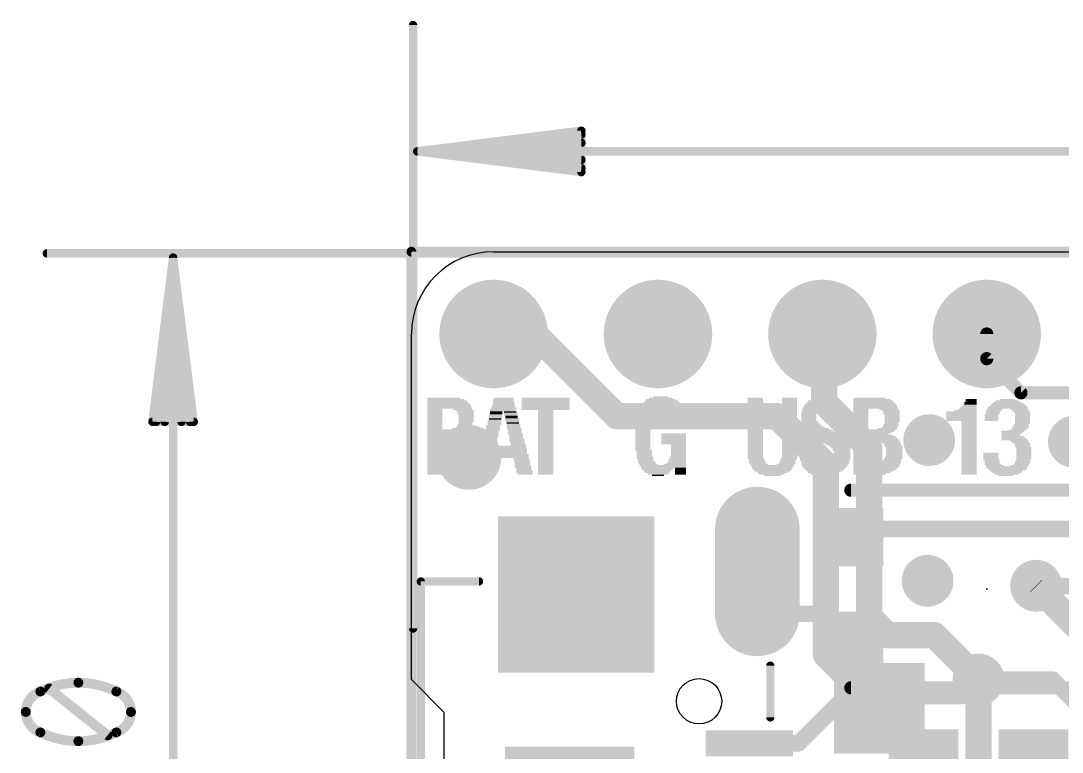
# Model space of a CAD drawing. Extents: x -6 to 40.4, y -4.9 to 21.7.
# Drawn here: x -6.04 to 10.06, y 10.05 to 21.34 of the extents above; entities that cross this region are included whole.
import ezdxf

# ---------------------------------------------------------------- set-up
doc = ezdxf.new("R2010")
doc.units = 0
for name, color, linetype in [('1', 12, 'CONTINUOUS'), ('16', 5, 'CONTINUOUS'), ('17', 110, 'CONTINUOUS'), ('18', 110, 'CONTINUOUS'), ('20', 4, 'CONTINUOUS'), ('200', 132, 'CONTINUOUS'), ('21', 40, 'CONTINUOUS'), ('23', 40, 'CONTINUOUS'), ('47', 253, 'CONTINUOUS')]:
    doc.layers.add(name, color=color, linetype=linetype)

# ---------------------------------------------------------------- blocks, each defined once
blk = doc.blocks.new('RECT')
blk.add_solid([(-0.5, -0.5), (0.5, -0.5), (-0.5, 0.5), (0.5, 0.5)])
blk = doc.blocks.new('PIE')
at = {"const_width": 0.5}
blk.add_lwpolyline([(0, -0.25, 1), (0, 0.25, 1), (0, -0.25)], format="xyb", dxfattribs=at)
blk = doc.blocks.new('ROUNDP')
at = {"const_width": 0.5}
blk.add_lwpolyline([(0, -0.25, 1), (0, 0.25, 1), (0, -0.25)], format="xyb", dxfattribs=at)
blk = doc.blocks.new('OFFSETP100')
at = {"const_width": 1}
blk.add_lwpolyline([(0, 0), (1, 0)], dxfattribs=at)
at = {"const_width": 0.5}
for points in [[(0, 0.25, 1), (0, -0.25)], [(1, -0.25, 1), (1, 0.25)]]:
    blk.add_lwpolyline(points, format="xyb", dxfattribs=at)
blk = doc.blocks.new('SQUAREP')
blk.add_solid([(-0.5, -0.5), (0.5, -0.5), (-0.5, 0.5), (0.5, 0.5)])
blk = doc.blocks.new('ROUNDV')
at = {"const_width": 0.5}
blk.add_lwpolyline([(0, -0.25, 1), (0, 0.25, 1), (0, -0.25)], format="xyb", dxfattribs=at)

msp = doc.modelspace()

# ---------------------------------------------------------------- linework, layer by layer
at = {"layer": '1'}
for points, const_width in [([(31.623, 17.78), (0, 17.78)], 0.1524), ([(0, 17.78), (0, 0)], 0.1524), ([(6.84, 13.373), (6.967, 13.5)], 0.254), ([(10.813, 13.5), (6.967, 13.5)], 0.254), ([(9.6576, 12.6182), (9.652, 12.6238)], 0.254), ([(11.5163, 12.6182), (9.6576, 12.6182)], 0.254), ([(6.423, 12.19), (5.345, 12.19)], 0.254), ([(6.84, 11.773), (6.423, 12.19)], 0.254), ([(8.763, 11.176), (8.509, 10.922)], 0.254), ([(9.906, 11.176), (8.763, 11.176)], 0.254), ([(10.5918, 10.4902), (9.906, 11.176)], 0.254), ([(5.982, 10.19), (6.714, 10.922)], 0.254), ([(8.509, 10.922), (6.714, 10.922)], 0.254), ([(5.22, 10.19), (5.982, 10.19)], 0.254)]:
    msp.add_lwpolyline(points, dxfattribs=dict(at, const_width=const_width))
for points, const_width in [([(0, 17.8181, 1), (0, 17.7419)], 0.0762), ([(0.0381, 17.78, 1), (-0.0381, 17.78)], 0.0762), ([(6.967, 13.5635, 1), (6.967, 13.4365)], 0.127), ([(7.0119, 13.4551, 1), (6.9221, 13.5449)], 0.127), ([(6.7951, 13.4179, 1), (6.8849, 13.3281)], 0.127), ([(9.6969, 12.6687, 1), (9.6071, 12.5789)], 0.127), ([(9.6576, 12.6817, 1), (9.6576, 12.5547)], 0.127), ([(9.6127, 12.5733, 1), (9.7025, 12.6631)], 0.127), ([(5.345, 12.2535, 1), (5.345, 12.1265)], 0.127), ([(6.4679, 12.2349, 1), (6.3781, 12.1451)], 0.127), ([(6.423, 12.1265, 1), (6.423, 12.2535)], 0.127), ([(6.7951, 11.7281, 1), (6.8849, 11.8179)], 0.127), ([(8.763, 11.2395, 1), (8.763, 11.1125)], 0.127), ([(8.8079, 11.1311, 1), (8.7181, 11.2209)], 0.127), ([(9.9509, 11.2209, 1), (9.8611, 11.1311)], 0.127), ([(9.906, 11.1125, 1), (9.906, 11.2395)], 0.127), ([(6.714, 10.9855, 1), (6.714, 10.8585)], 0.127), ([(6.7589, 10.8771, 1), (6.6691, 10.9669)], 0.127), ([(8.4641, 10.9669, 1), (8.5539, 10.8771)], 0.127), ([(8.509, 10.8585, 1), (8.509, 10.9855)], 0.127), ([(5.22, 10.2535, 1), (5.22, 10.1265)], 0.127), ([(5.9371, 10.2349, 1), (6.0269, 10.1451)], 0.127), ([(5.982, 10.1265, 1), (5.982, 10.2535)], 0.127)]:
    msp.add_lwpolyline(points, format="xyb", dxfattribs=dict(at, const_width=const_width))
at = {"layer": '16'}
for points, const_width in [([(31.623, 17.78), (0, 17.78)], 0.1524), ([(0, 17.78), (0, 0)], 0.1524), ([(1.27, 16.51), (1.905, 16.51)], 0.4064), ([(3.175, 15.24), (1.905, 16.51)], 0.4064), ([(6.3754, 16.4846), (6.3754, 15.4559)], 0.4064), ([(6.35, 16.51), (6.3754, 16.4846)], 0.254), ([(8.89, 16.129), (8.89, 16.51)], 0.2032), ([(9.417, 15.602), (8.89, 16.129)], 0.2032), ([(7.0739, 14.7574), (6.3754, 15.4559)], 0.4064), ([(10.6954, 15.602), (9.417, 15.602)], 0.2032), ([(5.6515, 15.24), (3.175, 15.24)], 0.4064), ([(6.405, 14.4865), (5.6515, 15.24)], 0.4064), ([(7.0739, 14.7574), (7.0739, 12.1412)], 0.4064), ([(6.405, 14.4865), (6.405, 11.557)], 0.4064), ([(9.652, 12.6238), (10.795, 11.4808)], 0.4064), ([(7.3533, 11.8618), (7.0739, 12.1412)], 0.4064), ([(8.0772, 11.8618), (7.3533, 11.8618)], 0.4064), ([(8.763, 11.176), (8.0772, 11.8618)], 0.4064), ([(6.405, 11.557), (7.2305, 10.7315)], 0.4064), ([(8.763, 11.176), (8.763, 9.8425)], 0.4064)]:
    msp.add_lwpolyline(points, dxfattribs=dict(at, const_width=const_width))
for points, const_width in [([(0, 17.8181, 1), (0, 17.7419)], 0.0762), ([(0.0381, 17.78, 1), (-0.0381, 17.78)], 0.0762), ([(1.27, 16.6116, 1), (1.27, 16.4084)], 0.2032), ([(1.9768, 16.5818, 1), (1.8332, 16.4382)], 0.2032), ([(1.905, 16.4084, 1), (1.905, 16.6116)], 0.2032), ([(6.477, 16.4846, 1), (6.2738, 16.4846)], 0.2032), ([(6.3949, 16.5549, 1), (6.3051, 16.4651)], 0.127), ([(6.3305, 16.4397, 1), (6.4203, 16.5295)], 0.127), ([(8.9408, 16.51, 1), (8.8392, 16.51)], 0.1016), ([(8.9259, 16.1649, 1), (8.8541, 16.0931)], 0.1016), ([(8.8392, 16.129, 1), (8.9408, 16.129)], 0.1016), ([(6.4472, 15.5277, 1), (6.3036, 15.3841)], 0.2032), ([(9.417, 15.6528, 1), (9.417, 15.5511)], 0.1016), ([(9.3811, 15.566, 1), (9.453, 15.6379)], 0.1016), ([(6.2738, 15.4559, 1), (6.477, 15.4559)], 0.2032), ([(3.175, 15.3416, 1), (3.175, 15.1384)], 0.2032), ([(3.1032, 15.1682, 1), (3.2468, 15.3118)], 0.2032), ([(5.7233, 15.3118, 1), (5.5797, 15.1682)], 0.2032), ([(5.6515, 15.1384, 1), (5.6515, 15.3416)], 0.2032), ([(7.1755, 14.7574, 1), (6.9723, 14.7574)], 0.2032), ([(7.0021, 14.6856, 1), (7.1457, 14.8292)], 0.2032), ([(6.5066, 14.4865, 1), (6.3034, 14.4865)], 0.2032), ([(6.3332, 14.4147, 1), (6.4768, 14.5583)], 0.2032), ([(9.7238, 12.6956, 1), (9.5802, 12.552)], 0.2032), ([(6.9723, 12.1412, 1), (7.1755, 12.1412)], 0.2032), ([(7.1457, 12.213, 1), (7.0021, 12.0694)], 0.2032), ([(7.3533, 11.9634, 1), (7.3533, 11.7602)], 0.2032), ([(7.2815, 11.79, 1), (7.4251, 11.9336)], 0.2032), ([(8.149, 11.9336, 1), (8.0054, 11.79)], 0.2032), ([(8.0772, 11.7602, 1), (8.0772, 11.9634)], 0.2032), ([(6.4768, 11.6288, 1), (6.3332, 11.4852)], 0.2032), ([(6.3034, 11.557, 1), (6.5066, 11.557)], 0.2032), ([(8.8646, 11.176, 1), (8.6614, 11.176)], 0.2032), ([(8.6912, 11.1042, 1), (8.8348, 11.2478)], 0.2032), ([(7.1587, 10.6597, 1), (7.3023, 10.8033)], 0.2032)]:
    msp.add_lwpolyline(points, format="xyb", dxfattribs=dict(at, const_width=const_width))
at = {"layer": '20'}
for p, q in [((1.27, 17.78), (34.29, 17.78)), ((0, 11.176), (0, 16.51)), ((0.508, 10.668), (0, 11.176)), ((0.508, 7.112), (0.508, 10.668))]:
    msp.add_line(p, q, dxfattribs=at)
msp.add_circle((4.445, 10.84), 0.35, dxfattribs=at)
msp.add_arc((1.27, 16.51), 1.27, 90, 180, dxfattribs=at)
at = {"layer": '21'}
for points, const_width in [([(6.79, 14.0984), (10.99, 14.0984)], 0.2032), ([(1.045, 12.69), (0.145, 12.69)], 0.127), ([(0.145, 12.69), (0.145, 5.09)], 0.127), ([(5.545, 11.39), (5.545, 10.59)], 0.127), ([(10.99, 11.0476), (6.79, 11.0476)], 0.2032), ([(8.763, 10.306), (8.763, 9.506)], 0.3048)]:
    msp.add_lwpolyline(points, dxfattribs=dict(at, const_width=const_width))
for points, const_width in [([(6.79, 14.1492, 1), (6.79, 14.0476)], 0.1016), ([(0.145, 12.7218, 1), (0.145, 12.6583)], 0.0635), ([(0.1768, 12.69, 1), (0.1133, 12.69)], 0.0635), ([(1.045, 12.6583, 1), (1.045, 12.7218)], 0.0635), ([(5.5767, 11.39, 1), (5.5133, 11.39)], 0.0635), ([(6.79, 11.0984, 1), (6.79, 10.9968)], 0.1016), ([(5.5133, 10.59, 1), (5.5767, 10.59)], 0.0635), ([(8.8392, 10.306, 1), (8.6868, 10.306)], 0.1524)]:
    msp.add_lwpolyline(points, format="xyb", dxfattribs=dict(at, const_width=const_width))
at = {"layer": '23'}
msp.add_point((8.89, 12.573), dxfattribs=at)
at = {"layer": '47'}
for points, const_width in [([(0.0254, 11.9634), (0.0254, 21.2794)], 0.13), ([(0.0904, 19.3294), (2.6254, 19.6486)], 0.13), ([(0.0904, 19.3294), (2.6254, 19.5894)], 0.13), ([(2.6254, 19.6486), (2.6254, 19.0102)], 0.13), ([(0.0904, 19.3294), (2.6254, 19.4594)], 0.13), ([(0.0904, 19.3294), (35.4442, 19.3294)], 0.13), ([(2.6254, 19.0102), (0.0904, 19.3294)], 0.13), ([(2.6254, 19.1994), (0.0904, 19.3294)], 0.13), ([(2.6254, 19.0694), (0.0904, 19.3294)], 0.13), ([(16.4592, 17.7546), (-5.633, 17.7546)], 0.13), ([(-3.683, 17.6896), (-4.0022, 15.1546)], 0.13), ([(-3.683, 17.6896), (-3.943, 15.1546)], 0.13), ([(-3.683, 17.6896), (-3.813, 15.1546)], 0.13), ([(-3.683, 0.065), (-3.683, 17.6896)], 0.13), ([(-3.3638, 15.1546), (-3.683, 17.6896)], 0.13), ([(-3.553, 15.1546), (-3.683, 17.6896)], 0.13), ([(-3.423, 15.1546), (-3.683, 17.6896)], 0.13), ([(-4.0022, 15.1546), (-3.3638, 15.1546)], 0.13), ([(-4.6949, 10.3139), (-5.5981, 11.0364)], 0.1524)]:
    msp.add_lwpolyline(points, dxfattribs=dict(at, const_width=const_width))
for points, const_width in [([(0.0579, 21.2794, 1), (-0.0071, 21.2794)], 0.065), ([(2.6579, 19.6486, 1), (2.5929, 19.6486)], 0.065), ([(2.6295, 19.6164, 1), (2.6213, 19.6809)], 0.065), ([(2.6287, 19.5571, 1), (2.6221, 19.6217)], 0.065), ([(2.6271, 19.4269, 1), (2.6237, 19.4919)], 0.065), ([(0.0904, 19.3619, 1), (0.0904, 19.2969)], 0.065), ([(0.0945, 19.3616, 1), (0.0863, 19.2972)], 0.065), ([(0.0887, 19.3619, 1), (0.0921, 19.2969)], 0.065), ([(0.0921, 19.3619, 1), (0.0887, 19.2969)], 0.065), ([(0.0937, 19.3617, 1), (0.0871, 19.2971)], 0.065), ([(0.0871, 19.3617, 1), (0.0937, 19.2971)], 0.065), ([(0.0863, 19.3616, 1), (0.0945, 19.2972)], 0.065), ([(2.6237, 19.1669, 1), (2.6271, 19.2319)], 0.065), ([(2.5929, 19.0102, 1), (2.6579, 19.0102)], 0.065), ([(2.6213, 18.9779, 1), (2.6295, 19.0424)], 0.065), ([(2.6221, 19.0371, 1), (2.6287, 19.1017)], 0.065), ([(-5.633, 17.7871, 1), (-5.633, 17.7221)], 0.065), ([(-3.6505, 17.6896, 1), (-3.7155, 17.6896)], 0.065), ([(-3.6508, 17.6937, 1), (-3.7152, 17.6855)], 0.065), ([(-3.6505, 17.6879, 1), (-3.7155, 17.6913)], 0.065), ([(-3.6505, 17.6913, 1), (-3.7155, 17.6879)], 0.065), ([(-3.6507, 17.6929, 1), (-3.7153, 17.6863)], 0.065), ([(-3.6507, 17.6863, 1), (-3.7153, 17.6929)], 0.065), ([(-3.6508, 17.6855, 1), (-3.7152, 17.6937)], 0.065), ([(-4.0345, 15.1587, 1), (-3.97, 15.1505)], 0.065), ([(-4.0022, 15.1871, 1), (-4.0022, 15.1221)], 0.065), ([(-3.9753, 15.1579, 1), (-3.9107, 15.1513)], 0.065), ([(-3.8455, 15.1563, 1), (-3.7805, 15.1529)], 0.065), ([(-3.5855, 15.1529, 1), (-3.5205, 15.1563)], 0.065), ([(-3.4553, 15.1513, 1), (-3.3907, 15.1579)], 0.065), ([(-3.396, 15.1505, 1), (-3.3315, 15.1587)], 0.065), ([(-3.3638, 15.1221, 1), (-3.3638, 15.1871)], 0.065), ([(-0.0071, 11.9634, 1), (0.0579, 11.9634)], 0.065), ([(-5.1465, 11.1267, 0.1139), (-5.7335, 10.9912)], 0.1524), ([(-5.5743, 11.0662, 1), (-5.6219, 11.0066)], 0.0762), ([(-4.5595, 10.9912, 0.1139), (-5.1465, 11.1267)], 0.1524), ([(-5.1465, 11.1648, 1), (-5.1465, 11.0886)], 0.0762), ([(-5.1465, 11.0886, 1), (-5.1465, 11.1648)], 0.0762), ([(-5.7335, 10.9912, 0.3205), (-5.9593, 10.6752)], 0.1524), ([(-5.7502, 11.0255, 1), (-5.7168, 10.957)], 0.0762), ([(-5.7212, 10.9552, 1), (-5.7459, 11.0273)], 0.0762), ([(-4.5471, 11.0273, 1), (-4.5718, 10.9552)], 0.0762), ([(-4.3337, 10.6752, 0.3205), (-4.5595, 10.9912)], 0.1524), ([(-4.5762, 10.957, 1), (-4.5428, 11.0255)], 0.0762), ([(-5.9593, 10.6752, 0.3205), (-5.7335, 10.3591)], 0.1524), ([(-5.9212, 10.6752, 1), (-5.9974, 10.6752)], 0.0762), ([(-5.9974, 10.6752, 1), (-5.9212, 10.6752)], 0.0762), ([(-4.5595, 10.3591, 0.3205), (-4.3337, 10.6752)], 0.1524), ([(-4.2956, 10.6752, 1), (-4.3718, 10.6752)], 0.0762), ([(-4.3718, 10.6752, 1), (-4.2956, 10.6752)], 0.0762), ([(-5.7335, 10.3591, 0.1139), (-5.1465, 10.2236)], 0.1524), ([(-5.7168, 10.3933, 1), (-5.7502, 10.3248)], 0.0762), ([(-5.7459, 10.323, 1), (-5.7212, 10.3951)], 0.0762), ([(-5.1465, 10.2236, 0.1139), (-4.5595, 10.3591)], 0.1524), ([(-5.1465, 10.2617, 1), (-5.1465, 10.1855)], 0.0762), ([(-5.1465, 10.1855, 1), (-5.1465, 10.2617)], 0.0762), ([(-4.7187, 10.2842, 1), (-4.6711, 10.3437)], 0.0762), ([(-4.5718, 10.3951, 1), (-4.5471, 10.323)], 0.0762), ([(-4.5428, 10.3248, 1), (-4.5762, 10.3933)], 0.0762)]:
    msp.add_lwpolyline(points, format="xyb", dxfattribs=dict(at, const_width=const_width))

# ---------------------------------------------------------------- block references
at = {"layer": '1'}
for p, xscale, yscale, rotation in [((6.84, 13.373), 0.9, 0.9, 180), ((6.84, 11.773), 0.9, 0.9, 180), ((5.22, 10.19), 0.4, 1.35, 270)]:
    msp.add_blockref('RECT', p, dxfattribs=dict(at, xscale=xscale, yscale=yscale, rotation=rotation))
for p, xscale in [((7.913, 9.906), 1.075), ((9.613, 9.906), 1.075), ((2.445, 9.64), 2)]:
    msp.add_blockref('RECT', p, dxfattribs=dict(at, xscale=xscale))
at = {"layer": '16'}
msp.add_blockref('PIE', (0.889, 14.605), dxfattribs=at)
at = {"layer": '16', "xscale": 1.4, "yscale": 1.4, "rotation": 90}
msp.add_blockref('RECT', (7.2305, 10.7315), dxfattribs=at)
at = {"layer": '17', "rotation": 90}
for name, p, xscale, yscale in [('ROUNDP', (1.27, 16.51), 1.6764, 1.6764), ('ROUNDP', (1.27, 16.51), 1.6764, 1.6764), ('ROUNDP', (3.81, 16.51), 1.6764, 1.6764), ('ROUNDP', (3.81, 16.51), 1.6764, 1.6764), ('ROUNDP', (6.35, 16.51), 1.6764, 1.6764), ('ROUNDP', (6.35, 16.51), 1.6764, 1.6764), ('ROUNDP', (8.89, 16.51), 1.6764, 1.6764), ('ROUNDP', (8.89, 16.51), 1.6764, 1.6764), ('OFFSETP100', (5.345, 12.19), 1.308, 1.308), ('OFFSETP100', (5.345, 12.19), 1.308, 1.308)]:
    msp.add_blockref(name, p, dxfattribs=dict(at, xscale=xscale, yscale=yscale))
at = {"layer": '17', "xscale": 2.413, "yscale": 2.413}
msp.add_blockref('SQUAREP', (2.545, 12.49), dxfattribs=at)
msp.add_blockref('SQUAREP', (2.545, 12.49), dxfattribs=at)
at = {"layer": '18', "xscale": 0.8001, "yscale": 0.8001}
for p in [(8.001, 14.8717), (8.001, 14.8717), (10.2362, 14.8463), (10.2362, 14.8463), (7.9756, 12.7), (7.9756, 12.7), (9.652, 12.6238), (9.652, 12.6238), (8.763, 11.176), (8.763, 11.176)]:
    msp.add_blockref('ROUNDV', p, dxfattribs=at)
at = {"layer": '200'}
for p, xscale, yscale in [((0.4978, 15.5152), 0.508, 0.0211), ((0.5296, 15.494), 0.5715, 0.0213), ((0.5613, 15.4517), 0.635, 0.0211), ((0.5512, 15.4728), 0.6147, 0.0211), ((1.4287, 15.4517), 0.3378, 0.0211), ((1.4186, 15.494), 0.3175, 0.0213), ((1.4186, 15.4728), 0.3175, 0.0211), ((1.4287, 15.5152), 0.2972, 0.0211), ((2.0752, 15.5152), 0.7417, 0.0211), ((2.0752, 15.494), 0.7417, 0.0213), ((2.0752, 15.4728), 0.7417, 0.0211), ((2.0752, 15.4517), 0.7417, 0.0211), ((3.8633, 15.4517), 0.5486, 0.0211), ((3.8633, 15.4728), 0.508, 0.0211), ((3.8519, 15.494), 0.4445, 0.0213), ((3.8532, 15.5152), 0.3607, 0.0211), ((3.8532, 15.5363), 0.2337, 0.0211), ((5.3137, 15.5152), 0.2337, 0.0211), ((5.3137, 15.494), 0.2337, 0.0213), ((5.3137, 15.4728), 0.2337, 0.0211), ((5.3137, 15.4517), 0.2337, 0.0211), ((5.842, 15.5152), 0.2337, 0.0211), ((5.842, 15.494), 0.2337, 0.0213), ((5.842, 15.4728), 0.2337, 0.0211), ((5.842, 15.4517), 0.2337, 0.0211), ((6.3818, 15.4517), 0.5512, 0.0211), ((6.383, 15.4728), 0.508, 0.0211), ((6.3919, 15.494), 0.4445, 0.0213), ((6.3932, 15.5152), 0.3607, 0.0211), ((6.3932, 15.5363), 0.2337, 0.0211), ((7.0815, 15.5152), 0.508, 0.0211), ((7.1133, 15.494), 0.5715, 0.0213), ((7.145, 15.4517), 0.635, 0.0211), ((7.1336, 15.4728), 0.6121, 0.0211), ((8.6373, 15.4517), 0.1905, 0.0211), ((8.6474, 15.494), 0.1702, 0.0213), ((8.6474, 15.4728), 0.1702, 0.0211), ((9.2088, 15.4517), 0.4445, 0.0211), ((9.2075, 15.4728), 0.3607, 0.0211), ((9.2075, 15.494), 0.2337, 0.0213), ((0.5829, 15.4093), 0.6782, 0.0211), ((0.5829, 15.3882), 0.6782, 0.0211), ((0.5931, 15.367), 0.6985, 0.0213), ((0.5715, 15.4305), 0.6553, 0.0213), ((0.3607, 15.3458), 0.2337, 0.0211), ((0.3607, 15.3247), 0.2337, 0.0211), ((0.3607, 15.3035), 0.2337, 0.0213), ((0.3607, 15.2823), 0.2337, 0.0211), ((0.7938, 15.3458), 0.2972, 0.0211), ((0.8255, 15.3247), 0.2743, 0.0211), ((0.8357, 15.3035), 0.254, 0.0213), ((0.8357, 15.2823), 0.254, 0.0211), ((1.4186, 15.3458), 0.4039, 0.0211), ((1.4186, 15.3247), 0.4039, 0.0211), ((1.3119, 15.3035), 0.1905, 0.0213), ((1.3119, 15.2823), 0.1905, 0.0211), ((1.43, 15.367), 0.381, 0.0213), ((1.4186, 15.4093), 0.3581, 0.0211), ((1.4186, 15.3882), 0.3581, 0.0211), ((1.4287, 15.4305), 0.3378, 0.0213), ((1.5354, 15.2823), 0.2108, 0.0211), ((1.5253, 15.3035), 0.1905, 0.0213), ((2.0752, 15.4305), 0.7417, 0.0213), ((2.0752, 15.4093), 0.7417, 0.0211), ((2.0752, 15.3882), 0.7417, 0.0211), ((2.0752, 15.367), 0.7417, 0.0213), ((2.0752, 15.3458), 0.7417, 0.0211), ((2.0752, 15.3247), 0.2337, 0.0211), ((2.0752, 15.3035), 0.2337, 0.0213), ((2.0752, 15.2823), 0.2337, 0.0211), ((3.6297, 15.3247), 0.254, 0.0211), ((3.6195, 15.3035), 0.2337, 0.0213), ((3.6195, 15.2823), 0.2337, 0.0211), ((3.6627, 15.367), 0.2743, 0.0213), ((3.6525, 15.3458), 0.254, 0.0211), ((3.8633, 15.3882), 0.635, 0.0211), ((3.8532, 15.4093), 0.6147, 0.0211), ((3.8633, 15.4305), 0.5944, 0.0213), ((4.0424, 15.367), 0.2769, 0.0213), ((4.064, 15.3458), 0.2743, 0.0211), ((4.0742, 15.3247), 0.254, 0.0211), ((4.0856, 15.3035), 0.2311, 0.0213), ((4.0856, 15.2823), 0.2311, 0.0211), ((5.3137, 15.4305), 0.2337, 0.0213), ((5.3137, 15.4093), 0.2337, 0.0211), ((5.3137, 15.3882), 0.2337, 0.0211), ((5.3137, 15.367), 0.2337, 0.0213), ((5.3137, 15.3458), 0.2337, 0.0211), ((5.3137, 15.3247), 0.2337, 0.0211), ((5.3137, 15.3035), 0.2337, 0.0213), ((5.3137, 15.2823), 0.2337, 0.0211), ((5.842, 15.4305), 0.2337, 0.0213), ((5.842, 15.4093), 0.2337, 0.0211), ((5.842, 15.3882), 0.2337, 0.0211), ((5.842, 15.367), 0.2337, 0.0213), ((5.842, 15.3458), 0.2337, 0.0211), ((5.842, 15.3247), 0.2337, 0.0211), ((5.842, 15.3035), 0.2337, 0.0213), ((5.842, 15.2823), 0.2337, 0.0211), ((6.1392, 15.3035), 0.2337, 0.0213), ((6.1392, 15.2823), 0.2337, 0.0211), ((6.1811, 15.367), 0.2769, 0.0213), ((6.1697, 15.3458), 0.254, 0.0211), ((6.1595, 15.3247), 0.2337, 0.0211), ((6.383, 15.4093), 0.635, 0.0211), ((6.3932, 15.3882), 0.6553, 0.0211), ((6.3818, 15.4305), 0.5918, 0.0213), ((6.5837, 15.367), 0.2743, 0.0213), ((6.5938, 15.3458), 0.254, 0.0211), ((6.6142, 15.3247), 0.254, 0.0211), ((6.6142, 15.3035), 0.254, 0.0213), ((6.6256, 15.2823), 0.2311, 0.0211), ((7.1552, 15.4305), 0.6553, 0.0213), ((7.1653, 15.4093), 0.6756, 0.0211), ((7.1653, 15.3882), 0.6756, 0.0211), ((7.1768, 15.367), 0.6985, 0.0213), ((6.9431, 15.3458), 0.2311, 0.0211), ((6.9431, 15.3247), 0.2311, 0.0211), ((6.9431, 15.3035), 0.2311, 0.0213), ((6.9431, 15.2823), 0.2311, 0.0211), ((7.3774, 15.3458), 0.2972, 0.0211), ((7.4092, 15.3247), 0.2743, 0.0211), ((7.4193, 15.3035), 0.254, 0.0213), ((7.4193, 15.2823), 0.254, 0.0211), ((8.4988, 15.3035), 0.4674, 0.0213), ((8.4988, 15.2823), 0.4674, 0.0211), ((8.5623, 15.3247), 0.3404, 0.0211), ((8.5941, 15.3458), 0.2769, 0.0211), ((8.6055, 15.367), 0.254, 0.0213), ((8.6157, 15.3882), 0.2337, 0.0211), ((8.6258, 15.4093), 0.2134, 0.0211), ((8.6373, 15.4305), 0.1905, 0.0213), ((8.9967, 15.3247), 0.2337, 0.0211), ((8.9853, 15.3035), 0.2108, 0.0213), ((8.9853, 15.2823), 0.2108, 0.0211), ((9.2075, 15.367), 0.6147, 0.0213), ((9.017, 15.3458), 0.2337, 0.0211), ((9.2189, 15.3882), 0.5918, 0.0211), ((9.2189, 15.4093), 0.5512, 0.0211), ((9.2177, 15.4305), 0.508, 0.0213), ((9.398, 15.3458), 0.2743, 0.0211), ((9.4082, 15.3247), 0.254, 0.0211), ((9.431, 15.3035), 0.254, 0.0213), ((9.4412, 15.2823), 0.2337, 0.0211), ((0.3607, 15.2612), 0.2337, 0.0211), ((0.3607, 15.24), 0.2337, 0.0213), ((0.3607, 15.2188), 0.2337, 0.0211), ((0.3607, 15.1977), 0.2337, 0.0211), ((0.3607, 15.1765), 0.2337, 0.0213), ((0.3607, 15.1553), 0.2337, 0.0211), ((0.3607, 15.1342), 0.2337, 0.0211), ((0.8471, 15.2612), 0.2311, 0.0211), ((0.8471, 15.24), 0.2311, 0.0213), ((0.8471, 15.2188), 0.2311, 0.0211), ((0.8471, 15.1977), 0.2311, 0.0211), ((0.8471, 15.1765), 0.2311, 0.0213), ((0.8471, 15.1553), 0.2311, 0.0211), ((0.8369, 15.1342), 0.2108, 0.0211), ((1.2814, 15.1765), 0.2108, 0.0213), ((1.2814, 15.1553), 0.2108, 0.0211), ((1.2814, 15.1342), 0.2108, 0.0211), ((1.3017, 15.2612), 0.2108, 0.0211), ((1.3017, 15.24), 0.2108, 0.0213), ((1.3017, 15.2188), 0.2108, 0.0211), ((1.2916, 15.1977), 0.1905, 0.0211), ((1.5354, 15.2612), 0.2108, 0.0211), ((1.5557, 15.1977), 0.2108, 0.0211), ((1.5557, 15.1765), 0.2108, 0.0213), ((1.5557, 15.1553), 0.2108, 0.0211), ((1.5456, 15.24), 0.1905, 0.0213), ((1.5456, 15.2188), 0.1905, 0.0211), ((1.5659, 15.1342), 0.1905, 0.0211), ((2.0752, 15.2612), 0.2337, 0.0211), ((2.0752, 15.24), 0.2337, 0.0213), ((2.0752, 15.2188), 0.2337, 0.0211), ((2.0752, 15.1977), 0.2337, 0.0211), ((2.0752, 15.1765), 0.2337, 0.0213), ((2.0752, 15.1553), 0.2337, 0.0211), ((2.0752, 15.1342), 0.2337, 0.0211), ((3.5776, 15.1342), 0.2311, 0.0211), ((3.5992, 15.2612), 0.2337, 0.0211), ((3.5992, 15.24), 0.2337, 0.0213), ((3.5992, 15.2188), 0.2337, 0.0211), ((3.5992, 15.1977), 0.2337, 0.0211), ((3.5992, 15.1765), 0.2337, 0.0213), ((3.5878, 15.1553), 0.2108, 0.0211), ((4.1072, 15.2612), 0.2337, 0.0211), ((4.1072, 15.24), 0.2337, 0.0213), ((4.1072, 15.2188), 0.2337, 0.0211), ((4.1072, 15.1977), 0.2337, 0.0211), ((5.3137, 15.2612), 0.2337, 0.0211), ((5.3137, 15.24), 0.2337, 0.0213), ((5.3137, 15.2188), 0.2337, 0.0211), ((5.3137, 15.1977), 0.2337, 0.0211), ((5.3137, 15.1765), 0.2337, 0.0213), ((5.3137, 15.1553), 0.2337, 0.0211), ((5.3137, 15.1342), 0.2337, 0.0211), ((5.842, 15.2612), 0.2337, 0.0211), ((5.842, 15.24), 0.2337, 0.0213), ((5.842, 15.2188), 0.2337, 0.0211), ((5.842, 15.1977), 0.2337, 0.0211), ((5.842, 15.1765), 0.2337, 0.0213), ((5.842, 15.1553), 0.2337, 0.0211), ((5.842, 15.1342), 0.2337, 0.0211), ((6.1392, 15.2612), 0.2337, 0.0211), ((6.1392, 15.24), 0.2337, 0.0213), ((6.1392, 15.2188), 0.2337, 0.0211), ((6.1392, 15.1977), 0.2337, 0.0211), ((6.1392, 15.1765), 0.2337, 0.0213), ((6.1493, 15.1553), 0.254, 0.0211), ((6.1595, 15.1342), 0.2743, 0.0211), ((6.6256, 15.2612), 0.2311, 0.0211), ((6.6256, 15.24), 0.2311, 0.0213), ((6.6256, 15.2188), 0.2311, 0.0211), ((6.9431, 15.2612), 0.2311, 0.0211), ((6.9431, 15.24), 0.2311, 0.0213), ((6.9431, 15.2188), 0.2311, 0.0211), ((6.9431, 15.1977), 0.2311, 0.0211), ((6.9431, 15.1765), 0.2311, 0.0213), ((6.9431, 15.1553), 0.2311, 0.0211), ((6.9431, 15.1342), 0.2311, 0.0211), ((7.4295, 15.2612), 0.2337, 0.0211), ((7.4295, 15.24), 0.2337, 0.0213), ((7.4295, 15.2188), 0.2337, 0.0211), ((7.4295, 15.1977), 0.2337, 0.0211), ((7.4295, 15.1765), 0.2337, 0.0213), ((7.4295, 15.1553), 0.2337, 0.0211), ((7.4193, 15.1342), 0.2134, 0.0211), ((8.4988, 15.2612), 0.4674, 0.0211), ((8.4988, 15.24), 0.4674, 0.0213), ((8.4988, 15.2188), 0.4674, 0.0211), ((8.4988, 15.1977), 0.4674, 0.0211), ((8.4988, 15.1765), 0.4674, 0.0213), ((8.6157, 15.1553), 0.2337, 0.0211), ((8.6157, 15.1342), 0.2337, 0.0211), ((8.9649, 15.2612), 0.2108, 0.0211), ((8.9649, 15.24), 0.2108, 0.0213), ((8.9649, 15.2188), 0.2108, 0.0211), ((8.9649, 15.1977), 0.2108, 0.0211), ((8.9649, 15.1765), 0.2108, 0.0213), ((9.4412, 15.2612), 0.2337, 0.0211), ((9.4412, 15.24), 0.2337, 0.0213), ((9.4412, 15.2188), 0.2337, 0.0211), ((9.4412, 15.1977), 0.2337, 0.0211), ((9.4412, 15.1765), 0.2337, 0.0213), ((9.4412, 15.1553), 0.2337, 0.0211), ((9.4412, 15.1342), 0.2337, 0.0211), ((0.5613, 15.0072), 0.635, 0.0211), ((0.5194, 14.9648), 0.5512, 0.0211), ((0.3607, 15.113), 0.2337, 0.0213), ((0.3607, 15.0918), 0.2337, 0.0211), ((0.3607, 15.0707), 0.2337, 0.0211), ((0.3607, 15.0495), 0.2337, 0.0213), ((0.5715, 15.0283), 0.6553, 0.0211), ((0.5398, 14.986), 0.5918, 0.0213), ((0.7734, 15.0495), 0.2972, 0.0213), ((0.8052, 15.0707), 0.2337, 0.0211), ((0.8255, 15.113), 0.2337, 0.0213), ((0.8255, 15.0918), 0.2337, 0.0211), ((1.2383, 15.0072), 0.2108, 0.0211), ((1.2383, 14.986), 0.2108, 0.0213), ((1.2383, 14.9648), 0.2108, 0.0211), ((1.2598, 15.0918), 0.2134, 0.0211), ((1.2598, 15.0707), 0.2134, 0.0211), ((1.2598, 15.0495), 0.2134, 0.0213), ((1.2598, 15.0283), 0.2134, 0.0211), ((1.2814, 15.113), 0.2108, 0.0213), ((1.5773, 15.113), 0.2134, 0.0213), ((1.5773, 15.0918), 0.2134, 0.0211), ((1.5773, 15.0707), 0.2134, 0.0211), ((1.5875, 15.0495), 0.2337, 0.0213), ((1.5989, 15.0283), 0.2108, 0.0211), ((1.5989, 15.0072), 0.2108, 0.0211), ((1.5989, 14.986), 0.2108, 0.0213), ((1.6091, 14.9648), 0.2311, 0.0211), ((2.0752, 15.113), 0.2337, 0.0213), ((2.0752, 15.0918), 0.2337, 0.0211), ((2.0752, 15.0707), 0.2337, 0.0211), ((2.0752, 15.0495), 0.2337, 0.0213), ((2.0752, 15.0283), 0.2337, 0.0211), ((2.0752, 15.0072), 0.2337, 0.0211), ((2.0752, 14.986), 0.2337, 0.0213), ((2.0752, 14.9648), 0.2337, 0.0211), ((3.5776, 15.113), 0.2311, 0.0213), ((3.5776, 15.0918), 0.2311, 0.0211), ((3.5776, 15.0707), 0.2311, 0.0211), ((3.5776, 15.0495), 0.2311, 0.0213), ((3.5776, 15.0283), 0.2311, 0.0211), ((3.5776, 15.0072), 0.2311, 0.0211), ((3.5776, 14.986), 0.2311, 0.0213), ((3.5776, 14.9648), 0.2311, 0.0211), ((4.0538, 14.9648), 0.381, 0.0211), ((5.3137, 15.113), 0.2337, 0.0213), ((5.3137, 15.0918), 0.2337, 0.0211), ((5.3137, 15.0707), 0.2337, 0.0211), ((5.3137, 15.0495), 0.2337, 0.0213), ((5.3137, 15.0283), 0.2337, 0.0211), ((5.3137, 15.0072), 0.2337, 0.0211), ((5.3137, 14.986), 0.2337, 0.0213), ((5.3137, 14.9648), 0.2337, 0.0211), ((5.842, 15.113), 0.2337, 0.0213), ((5.842, 15.0918), 0.2337, 0.0211), ((5.842, 15.0707), 0.2337, 0.0211), ((5.842, 15.0495), 0.2337, 0.0213), ((5.842, 15.0283), 0.2337, 0.0211), ((5.842, 15.0072), 0.2337, 0.0211), ((5.842, 14.986), 0.2337, 0.0213), ((5.842, 14.9648), 0.2337, 0.0211), ((6.1709, 15.113), 0.2972, 0.0213), ((6.2128, 15.0707), 0.3404, 0.0211), ((6.1913, 15.0918), 0.2972, 0.0211), ((6.2446, 15.0495), 0.4039, 0.0213), ((6.2763, 15.0283), 0.4216, 0.0211), ((6.2979, 15.0072), 0.4648, 0.0211), ((6.3297, 14.986), 0.4877, 0.0213), ((6.3602, 14.9648), 0.508, 0.0211), ((7.1552, 15.0283), 0.6553, 0.0211), ((7.145, 15.0072), 0.635, 0.0211), ((7.1234, 14.986), 0.5918, 0.0213), ((7.1018, 14.9648), 0.5486, 0.0211), ((6.9431, 15.113), 0.2311, 0.0213), ((6.9431, 15.0918), 0.2311, 0.0211), ((6.9431, 15.0707), 0.2311, 0.0211), ((6.9431, 15.0495), 0.2311, 0.0213), ((7.3558, 15.0495), 0.2946, 0.0213), ((7.3876, 15.0707), 0.2311, 0.0211), ((7.4092, 15.113), 0.2337, 0.0213), ((7.4092, 15.0918), 0.2337, 0.0211), ((8.6157, 15.113), 0.2337, 0.0213), ((8.6157, 15.0918), 0.2337, 0.0211), ((8.6157, 15.0707), 0.2337, 0.0211), ((8.6157, 15.0495), 0.2337, 0.0213), ((8.6157, 15.0283), 0.2337, 0.0211), ((8.6157, 15.0072), 0.2337, 0.0211), ((8.6157, 14.986), 0.2337, 0.0213), ((8.6157, 14.9648), 0.2337, 0.0211), ((9.2824, 14.986), 0.3378, 0.0213), ((9.2608, 14.9648), 0.2946, 0.0211), ((9.2926, 15.0072), 0.3581, 0.0211), ((9.3675, 15.0283), 0.254, 0.0211), ((9.4082, 15.0707), 0.254, 0.0211), ((9.398, 15.0495), 0.2337, 0.0213), ((9.4196, 15.113), 0.2311, 0.0213), ((9.4196, 15.0918), 0.2311, 0.0211), ((0.5829, 14.9013), 0.6782, 0.0211), ((0.5931, 14.8802), 0.6985, 0.0211), ((0.5512, 14.9437), 0.6147, 0.0211), ((0.5715, 14.9225), 0.6553, 0.0213), ((0.3607, 14.859), 0.2337, 0.0213), ((0.3607, 14.8378), 0.2337, 0.0211), ((0.3607, 14.8167), 0.2337, 0.0211), ((0.3607, 14.7955), 0.2337, 0.0213), ((0.8039, 14.859), 0.3175, 0.0213), ((0.8255, 14.8378), 0.2743, 0.0211), ((0.8458, 14.8167), 0.2743, 0.0211), ((0.8573, 14.7955), 0.2515, 0.0213), ((1.1963, 14.7955), 0.2134, 0.0213), ((1.2065, 14.859), 0.2337, 0.0213), ((1.2065, 14.8378), 0.2337, 0.0211), ((1.2065, 14.8167), 0.2337, 0.0211), ((1.2281, 14.9437), 0.2311, 0.0211), ((1.2281, 14.9225), 0.2311, 0.0213), ((1.2179, 14.9013), 0.2108, 0.0211), ((1.2179, 14.8802), 0.2108, 0.0211), ((1.6193, 14.9437), 0.2108, 0.0211), ((1.6193, 14.9225), 0.2108, 0.0213), ((1.6193, 14.9013), 0.2108, 0.0211), ((1.6307, 14.8802), 0.2337, 0.0211), ((1.6307, 14.859), 0.2337, 0.0213), ((1.6408, 14.8378), 0.2134, 0.0211), ((1.6408, 14.8167), 0.2134, 0.0211), ((1.651, 14.7955), 0.2337, 0.0213), ((2.0752, 14.9437), 0.2337, 0.0211), ((2.0752, 14.9225), 0.2337, 0.0213), ((2.0752, 14.9013), 0.2337, 0.0211), ((2.0752, 14.8802), 0.2337, 0.0211), ((2.0752, 14.859), 0.2337, 0.0213), ((2.0752, 14.8378), 0.2337, 0.0211), ((2.0752, 14.8167), 0.2337, 0.0211), ((2.0752, 14.7955), 0.2337, 0.0213), ((3.5776, 14.9437), 0.2311, 0.0211), ((3.5776, 14.9225), 0.2311, 0.0213), ((3.5776, 14.9013), 0.2311, 0.0211), ((3.5776, 14.8802), 0.2311, 0.0211), ((3.5776, 14.859), 0.2311, 0.0213), ((3.5776, 14.8378), 0.2311, 0.0211), ((3.5776, 14.8167), 0.2311, 0.0211), ((3.5776, 14.7955), 0.2311, 0.0213), ((4.0538, 14.9437), 0.381, 0.0211), ((4.0538, 14.9225), 0.381, 0.0213), ((4.0538, 14.9013), 0.381, 0.0211), ((4.0538, 14.8802), 0.381, 0.0211), ((4.0538, 14.859), 0.381, 0.0213), ((4.0538, 14.8378), 0.381, 0.0211), ((4.0538, 14.8167), 0.381, 0.0211), ((4.1275, 14.7955), 0.2337, 0.0213), ((5.3137, 14.9437), 0.2337, 0.0211), ((5.3137, 14.9225), 0.2337, 0.0213), ((5.3137, 14.9013), 0.2337, 0.0211), ((5.3137, 14.8802), 0.2337, 0.0211), ((5.3137, 14.859), 0.2337, 0.0213), ((5.3137, 14.8378), 0.2337, 0.0211), ((5.3137, 14.8167), 0.2337, 0.0211), ((5.3137, 14.7955), 0.2337, 0.0213), ((5.842, 14.9437), 0.2337, 0.0211), ((5.842, 14.9225), 0.2337, 0.0213), ((5.842, 14.9013), 0.2337, 0.0211), ((5.842, 14.8802), 0.2337, 0.0211), ((5.842, 14.859), 0.2337, 0.0213), ((5.842, 14.8378), 0.2337, 0.0211), ((5.842, 14.8167), 0.2337, 0.0211), ((5.842, 14.7955), 0.2337, 0.0213), ((6.3932, 14.9437), 0.5283, 0.0211), ((6.4135, 14.9225), 0.5283, 0.0213), ((6.4465, 14.9013), 0.508, 0.0211), ((6.4668, 14.8802), 0.508, 0.0211), ((6.5088, 14.859), 0.4648, 0.0213), ((6.5418, 14.8378), 0.4445, 0.0211), ((6.5735, 14.8167), 0.381, 0.0211), ((6.5938, 14.7955), 0.3404, 0.0213), ((7.1552, 14.9225), 0.6553, 0.0213), ((7.1653, 14.9013), 0.6756, 0.0211), ((7.1336, 14.9437), 0.6121, 0.0211), ((7.1768, 14.8802), 0.6985, 0.0211), ((6.9431, 14.859), 0.2311, 0.0213), ((6.9431, 14.8378), 0.2311, 0.0211), ((6.9431, 14.8167), 0.2311, 0.0211), ((6.9431, 14.7955), 0.2311, 0.0213), ((7.3876, 14.859), 0.3175, 0.0213), ((7.4092, 14.8378), 0.2743, 0.0211), ((7.4295, 14.8167), 0.2743, 0.0211), ((7.4397, 14.7955), 0.254, 0.0213), ((8.6157, 14.9437), 0.2337, 0.0211), ((8.6157, 14.9225), 0.2337, 0.0213), ((8.6157, 14.9013), 0.2337, 0.0211), ((8.6157, 14.8802), 0.2337, 0.0211), ((8.6157, 14.859), 0.2337, 0.0213), ((8.6157, 14.8378), 0.2337, 0.0211), ((8.6157, 14.8167), 0.2337, 0.0211), ((8.6157, 14.7955), 0.2337, 0.0213), ((9.2608, 14.9437), 0.2946, 0.0211), ((9.304, 14.9013), 0.381, 0.0211), ((9.2926, 14.9225), 0.3581, 0.0213), ((9.3142, 14.8802), 0.4013, 0.0211), ((9.398, 14.859), 0.2743, 0.0213), ((9.4082, 14.8378), 0.254, 0.0211), ((9.431, 14.8167), 0.254, 0.0211), ((9.4412, 14.7955), 0.2337, 0.0213), ((0.3607, 14.7743), 0.2337, 0.0211), ((0.3607, 14.7532), 0.2337, 0.0211), ((0.3607, 14.732), 0.2337, 0.0213), ((0.3607, 14.7108), 0.2337, 0.0211), ((0.3607, 14.6897), 0.2337, 0.0211), ((0.3607, 14.6685), 0.2337, 0.0213), ((0.3607, 14.6473), 0.2337, 0.0211), ((0.8687, 14.7743), 0.2743, 0.0211), ((0.8788, 14.7532), 0.254, 0.0211), ((0.8788, 14.732), 0.254, 0.0213), ((0.8788, 14.7108), 0.254, 0.0211), ((0.8788, 14.6897), 0.254, 0.0211), ((0.8788, 14.6685), 0.254, 0.0213), ((0.8788, 14.6473), 0.254, 0.0211), ((1.43, 14.6473), 0.762, 0.0211), ((1.4186, 14.6897), 0.7391, 0.0211), ((1.4186, 14.6685), 0.7391, 0.0213), ((1.4287, 14.732), 0.7188, 0.0213), ((1.4287, 14.7108), 0.7188, 0.0211), ((1.4186, 14.7743), 0.6985, 0.0211), ((1.4186, 14.7532), 0.6985, 0.0211), ((2.0752, 14.7743), 0.2337, 0.0211), ((2.0752, 14.7532), 0.2337, 0.0211), ((2.0752, 14.732), 0.2337, 0.0213), ((2.0752, 14.7108), 0.2337, 0.0211), ((2.0752, 14.6897), 0.2337, 0.0211), ((2.0752, 14.6685), 0.2337, 0.0213), ((2.0752, 14.6473), 0.2337, 0.0211), ((3.589, 14.7108), 0.254, 0.0211), ((3.5776, 14.7743), 0.2311, 0.0211), ((3.5776, 14.7532), 0.2311, 0.0211), ((3.5776, 14.732), 0.2311, 0.0213), ((3.5992, 14.6897), 0.2337, 0.0211), ((3.5992, 14.6685), 0.2337, 0.0213), ((3.5992, 14.6473), 0.2337, 0.0211), ((4.1275, 14.7743), 0.2337, 0.0211), ((4.1275, 14.7532), 0.2337, 0.0211), ((4.1275, 14.732), 0.2337, 0.0213), ((4.1275, 14.7108), 0.2337, 0.0211), ((4.1275, 14.6897), 0.2337, 0.0211), ((4.1275, 14.6685), 0.2337, 0.0213), ((4.1275, 14.6473), 0.2337, 0.0211), ((5.3137, 14.7743), 0.2337, 0.0211), ((5.3137, 14.7532), 0.2337, 0.0211), ((5.3137, 14.732), 0.2337, 0.0213), ((5.3137, 14.7108), 0.2337, 0.0211), ((5.3137, 14.6897), 0.2337, 0.0211), ((5.3137, 14.6685), 0.2337, 0.0213), ((5.3137, 14.6473), 0.2337, 0.0211), ((5.842, 14.7743), 0.2337, 0.0211), ((5.842, 14.7532), 0.2337, 0.0211), ((5.842, 14.732), 0.2337, 0.0213), ((5.842, 14.7108), 0.2337, 0.0211), ((5.842, 14.6897), 0.2337, 0.0211), ((5.842, 14.6685), 0.2337, 0.0213), ((5.842, 14.6473), 0.2337, 0.0211), ((6.1176, 14.6897), 0.2311, 0.0211), ((6.1176, 14.6685), 0.2311, 0.0213), ((6.1176, 14.6473), 0.2311, 0.0211), ((6.6256, 14.7743), 0.3175, 0.0211), ((6.6358, 14.7532), 0.2972, 0.0211), ((6.6472, 14.732), 0.2743, 0.0213), ((6.6472, 14.7108), 0.2743, 0.0211), ((6.6573, 14.6897), 0.254, 0.0211), ((6.6573, 14.6685), 0.254, 0.0213), ((6.6573, 14.6473), 0.254, 0.0211), ((6.9431, 14.7743), 0.2311, 0.0211), ((6.9431, 14.7532), 0.2311, 0.0211), ((6.9431, 14.732), 0.2311, 0.0213), ((6.9431, 14.7108), 0.2311, 0.0211), ((6.9431, 14.6897), 0.2311, 0.0211), ((6.9431, 14.6685), 0.2311, 0.0213), ((6.9431, 14.6473), 0.2311, 0.0211), ((7.4511, 14.7743), 0.2769, 0.0211), ((7.4625, 14.7532), 0.254, 0.0211), ((7.4625, 14.732), 0.254, 0.0213), ((7.4625, 14.7108), 0.254, 0.0211), ((7.4625, 14.6897), 0.254, 0.0211), ((7.4625, 14.6685), 0.254, 0.0213), ((7.4625, 14.6473), 0.254, 0.0211), ((8.6157, 14.7743), 0.2337, 0.0211), ((8.6157, 14.7532), 0.2337, 0.0211), ((8.6157, 14.732), 0.2337, 0.0213), ((8.6157, 14.7108), 0.2337, 0.0211), ((8.6157, 14.6897), 0.2337, 0.0211), ((8.6157, 14.6685), 0.2337, 0.0213), ((8.6157, 14.6473), 0.2337, 0.0211), ((8.9535, 14.6685), 0.2337, 0.0213), ((8.9535, 14.6473), 0.2337, 0.0211), ((9.4412, 14.7743), 0.2337, 0.0211), ((9.4615, 14.7532), 0.2337, 0.0211), ((9.4615, 14.732), 0.2337, 0.0213), ((9.4615, 14.7108), 0.2337, 0.0211), ((9.4615, 14.6897), 0.2337, 0.0211), ((9.4615, 14.6685), 0.2337, 0.0213), ((9.4615, 14.6473), 0.2337, 0.0211), ((0.3607, 14.6262), 0.2337, 0.0211), ((0.3607, 14.605), 0.2337, 0.0213), ((0.3607, 14.5838), 0.2337, 0.0211), ((0.3607, 14.5627), 0.2337, 0.0211), ((0.3607, 14.5415), 0.2337, 0.0213), ((0.3607, 14.5203), 0.2337, 0.0211), ((0.6033, 14.4992), 0.7188, 0.0211), ((0.6033, 14.478), 0.7188, 0.0213), ((0.8141, 14.5203), 0.3378, 0.0211), ((0.8357, 14.5415), 0.2946, 0.0213), ((0.8458, 14.5627), 0.2743, 0.0211), ((0.8687, 14.605), 0.2743, 0.0213), ((0.8687, 14.5838), 0.2743, 0.0211), ((0.8788, 14.6262), 0.254, 0.0211), ((1.1328, 14.5415), 0.254, 0.0213), ((1.1328, 14.5203), 0.254, 0.0211), ((1.1227, 14.4992), 0.2337, 0.0211), ((1.1227, 14.478), 0.2337, 0.0213), ((1.4186, 14.605), 0.7849, 0.0213), ((1.143, 14.5838), 0.2337, 0.0211), ((1.143, 14.5627), 0.2337, 0.0211), ((1.43, 14.6262), 0.762, 0.0211), ((1.7043, 14.5627), 0.254, 0.0211), ((1.6942, 14.5838), 0.2337, 0.0211), ((1.7145, 14.5415), 0.2337, 0.0213), ((1.7145, 14.5203), 0.2337, 0.0211), ((1.7145, 14.4992), 0.2337, 0.0211), ((1.7247, 14.478), 0.254, 0.0213), ((2.0752, 14.6262), 0.2337, 0.0211), ((2.0752, 14.605), 0.2337, 0.0213), ((2.0752, 14.5838), 0.2337, 0.0211), ((2.0752, 14.5627), 0.2337, 0.0211), ((2.0752, 14.5415), 0.2337, 0.0213), ((2.0752, 14.5203), 0.2337, 0.0211), ((2.0752, 14.4992), 0.2337, 0.0211), ((2.0752, 14.478), 0.2337, 0.0213), ((3.6093, 14.605), 0.254, 0.0213), ((3.6093, 14.5838), 0.254, 0.0211), ((3.5992, 14.6262), 0.2337, 0.0211), ((3.6411, 14.5203), 0.2769, 0.0211), ((3.6195, 14.5627), 0.2337, 0.0211), ((3.6297, 14.5415), 0.254, 0.0213), ((3.6627, 14.4992), 0.2743, 0.0211), ((3.8849, 14.478), 0.7188, 0.0213), ((4.0742, 14.4992), 0.3404, 0.0211), ((4.0957, 14.5203), 0.2972, 0.0211), ((4.1072, 14.5627), 0.2743, 0.0211), ((4.1072, 14.5415), 0.2743, 0.0213), ((4.1173, 14.605), 0.254, 0.0213), ((4.1173, 14.5838), 0.254, 0.0211), ((4.1275, 14.6262), 0.2337, 0.0211), ((5.3137, 14.6262), 0.2337, 0.0211), ((5.3137, 14.605), 0.2337, 0.0213), ((5.3238, 14.5838), 0.254, 0.0211), ((5.334, 14.5627), 0.2337, 0.0211), ((5.3442, 14.5415), 0.254, 0.0213), ((5.3442, 14.5203), 0.254, 0.0211), ((5.5778, 14.478), 0.6756, 0.0213), ((5.3772, 14.4992), 0.2743, 0.0211), ((5.7785, 14.4992), 0.2743, 0.0211), ((5.8115, 14.5415), 0.254, 0.0213), ((5.8115, 14.5203), 0.254, 0.0211), ((5.8318, 14.5838), 0.254, 0.0211), ((5.8217, 14.5627), 0.2337, 0.0211), ((5.842, 14.6262), 0.2337, 0.0211), ((5.842, 14.605), 0.2337, 0.0213), ((6.129, 14.5627), 0.254, 0.0211), ((6.1176, 14.6262), 0.2311, 0.0211), ((6.1176, 14.605), 0.2311, 0.0213), ((6.1176, 14.5838), 0.2311, 0.0211), ((6.1392, 14.5415), 0.2337, 0.0213), ((6.1493, 14.5203), 0.254, 0.0211), ((6.1709, 14.4992), 0.2972, 0.0211), ((6.3919, 14.478), 0.6985, 0.0213), ((6.5938, 14.4992), 0.2946, 0.0211), ((6.6256, 14.5203), 0.2769, 0.0211), ((6.637, 14.5627), 0.254, 0.0211), ((6.637, 14.5415), 0.254, 0.0213), ((6.6573, 14.6262), 0.254, 0.0211), ((6.6573, 14.605), 0.254, 0.0213), ((6.6573, 14.5838), 0.254, 0.0211), ((7.1869, 14.4992), 0.7188, 0.0211), ((7.1869, 14.478), 0.7188, 0.0213), ((6.9431, 14.6262), 0.2311, 0.0211), ((6.9431, 14.605), 0.2311, 0.0213), ((6.9431, 14.5838), 0.2311, 0.0211), ((6.9431, 14.5627), 0.2311, 0.0211), ((6.9431, 14.5415), 0.2311, 0.0213), ((6.9431, 14.5203), 0.2311, 0.0211), ((7.3978, 14.5203), 0.3378, 0.0211), ((7.4193, 14.5415), 0.2946, 0.0213), ((7.4295, 14.5627), 0.2743, 0.0211), ((7.4511, 14.605), 0.2769, 0.0213), ((7.4511, 14.5838), 0.2769, 0.0211), ((7.4625, 14.6262), 0.254, 0.0211), ((8.6157, 14.6262), 0.2337, 0.0211), ((8.6157, 14.605), 0.2337, 0.0213), ((8.6157, 14.5838), 0.2337, 0.0211), ((8.6157, 14.5627), 0.2337, 0.0211), ((8.6157, 14.5415), 0.2337, 0.0213), ((8.6157, 14.5203), 0.2337, 0.0211), ((8.6157, 14.4992), 0.2337, 0.0211), ((8.6157, 14.478), 0.2337, 0.0213), ((8.9535, 14.6262), 0.2337, 0.0211), ((8.9535, 14.605), 0.2337, 0.0213), ((8.9535, 14.5838), 0.2337, 0.0211), ((8.9637, 14.5627), 0.254, 0.0211), ((8.9751, 14.5415), 0.2311, 0.0213), ((8.9751, 14.5203), 0.2311, 0.0211), ((8.9865, 14.4992), 0.254, 0.0211), ((9.017, 14.478), 0.2743, 0.0213), ((9.398, 14.478), 0.2743, 0.0213), ((9.4196, 14.4992), 0.2311, 0.0211), ((9.4412, 14.5415), 0.2337, 0.0213), ((9.4412, 14.5203), 0.2337, 0.0211), ((9.4615, 14.6262), 0.2337, 0.0211), ((9.4615, 14.605), 0.2337, 0.0213), ((9.4615, 14.5838), 0.2337, 0.0211), ((9.4513, 14.5627), 0.2134, 0.0211), ((0.5931, 14.4568), 0.6985, 0.0211), ((0.5829, 14.4357), 0.6782, 0.0211), ((0.5296, 14.3722), 0.5715, 0.0211), ((0.4978, 14.351), 0.508, 0.0213), ((0.5715, 14.4145), 0.6553, 0.0213), ((0.5512, 14.3933), 0.6147, 0.0211), ((1.0897, 14.3722), 0.254, 0.0211), ((1.0897, 14.351), 0.254, 0.0213), ((1.1113, 14.4568), 0.2565, 0.0211), ((1.1113, 14.4357), 0.2565, 0.0211), ((1.0998, 14.4145), 0.2337, 0.0213), ((1.0998, 14.3933), 0.2337, 0.0211), ((1.7247, 14.4568), 0.254, 0.0211), ((1.7361, 14.4357), 0.2311, 0.0211), ((1.7361, 14.4145), 0.2311, 0.0213), ((1.7475, 14.3933), 0.254, 0.0211), ((1.7475, 14.3722), 0.254, 0.0211), ((1.7577, 14.351), 0.2337, 0.0213), ((2.0752, 14.4568), 0.2337, 0.0211), ((2.0752, 14.4357), 0.2337, 0.0211), ((2.0752, 14.4145), 0.2337, 0.0213), ((2.0752, 14.3933), 0.2337, 0.0211), ((2.0752, 14.3722), 0.2337, 0.0211), ((2.0752, 14.351), 0.2337, 0.0213), ((3.8951, 14.4568), 0.6985, 0.0211), ((3.7998, 14.4357), 0.508, 0.0211), ((3.7998, 14.4145), 0.4674, 0.0213), ((3.7998, 14.3933), 0.4216, 0.0211), ((3.7998, 14.3722), 0.381, 0.0211), ((3.8113, 14.351), 0.3175, 0.0213), ((3.81, 14.3298), 0.188, 0.0211), ((4.1593, 14.4357), 0.1702, 0.0211), ((4.1593, 14.4145), 0.1702, 0.0213), ((4.1593, 14.3933), 0.1702, 0.0211), ((4.1593, 14.3722), 0.1702, 0.0211), ((4.1593, 14.351), 0.1702, 0.0213), ((5.5778, 14.4568), 0.635, 0.0211), ((5.5677, 14.4357), 0.6147, 0.0211), ((5.5778, 14.4145), 0.5944, 0.0213), ((5.5778, 14.3933), 0.5486, 0.0211), ((5.5778, 14.3722), 0.4674, 0.0211), ((5.5677, 14.351), 0.4013, 0.0213), ((5.5778, 14.3298), 0.254, 0.0211), ((6.3818, 14.4568), 0.6782, 0.0211), ((6.383, 14.4357), 0.635, 0.0211), ((6.3818, 14.4145), 0.5918, 0.0213), ((6.3818, 14.3933), 0.5512, 0.0211), ((6.3716, 14.3722), 0.4851, 0.0211), ((6.3716, 14.351), 0.4039, 0.0213), ((6.383, 14.3298), 0.254, 0.0211), ((7.1653, 14.4357), 0.6756, 0.0211), ((7.1552, 14.4145), 0.6553, 0.0213), ((7.1133, 14.3722), 0.5715, 0.0211), ((7.0815, 14.351), 0.508, 0.0213), ((7.1768, 14.4568), 0.6985, 0.0211), ((7.1336, 14.3933), 0.6121, 0.0211), ((8.6157, 14.4568), 0.2337, 0.0211), ((8.6157, 14.4357), 0.2337, 0.0211), ((8.6157, 14.4145), 0.2337, 0.0213), ((8.6157, 14.3933), 0.2337, 0.0211), ((8.6157, 14.3722), 0.2337, 0.0211), ((8.6157, 14.351), 0.2337, 0.0213), ((9.1973, 14.4568), 0.635, 0.0211), ((9.2075, 14.4357), 0.6147, 0.0211), ((9.2088, 14.4145), 0.5715, 0.0213), ((9.1973, 14.3933), 0.508, 0.0211), ((9.1973, 14.3722), 0.4674, 0.0211), ((9.1973, 14.351), 0.381, 0.0213), ((9.1872, 14.3298), 0.2337, 0.0211)]:
    msp.add_blockref('RECT', p, dxfattribs=dict(at, xscale=xscale, yscale=yscale))

doc.saveas('drawing.dxf')
